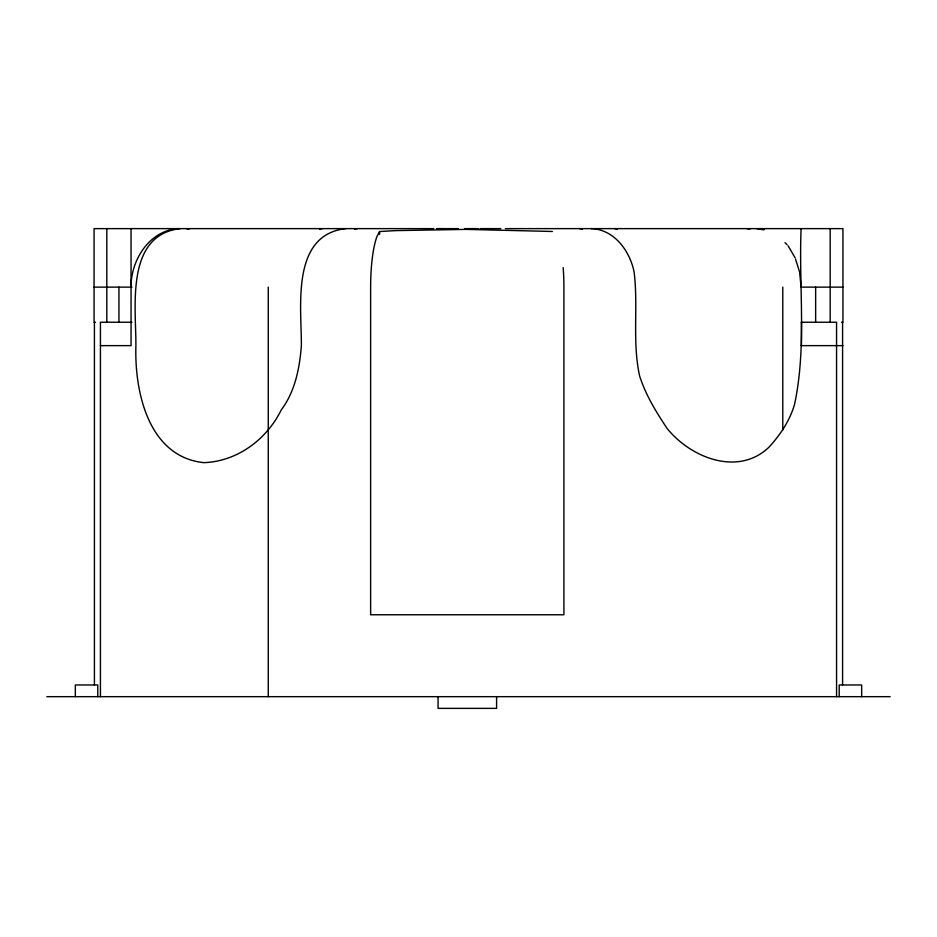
<?xml version="1.0" encoding="UTF-8"?>
<svg xmlns="http://www.w3.org/2000/svg" width="937" height="937" viewBox="0 0 937 937"><rect width="100%" height="100%" fill="white"/><g stroke="black" fill="none" stroke-linecap="round" stroke-linejoin="round"><path stroke-width="1.41" d="M801.1 228.628C798.699 287.027 806.804 346.467 794.611 404.14C789.961 420.432 780.474 434.534 769.195 446.972C738.309 476.851 690.639 457.806 667.062 428.373C656.017 411.765 645.722 395.098 639.608 375.924C632.088 341.642 638.402 306.516 634.103 271.988C629.863 250.999 614.321 229.401 591.224 228.628M131.051 287.132C130.77 260.111 149.463 230.385 178.253 228.628M552.385 231.474L466.157 229.389L395.578 230.619L379.567 231.533L376.967 236.464A58.551 12.743 -90 0 0 370.63 287.132L370.63 614.766L563.91 614.766L563.91 287.132A58.317 12.696 90 0 0 563.172 267.607M172.572 229.12L175.453 228.628M180.291 228.628C124.855 234.894 136.17 307.933 135.9 345.636C134.436 391.502 148.315 456.694 203.727 462.644C237.19 461.566 266.764 439.43 281.276 409.902C295.061 391.525 299.641 368.124 301.374 345.636C301.655 307.933 290.329 234.894 345.776 228.628M187.119 229.12L189.988 228.628M319.505 229.12L322.375 228.628M354.608 229.12L357.477 228.628M433.808 228.628L94.063 228.628L94.063 322.234L95.469 322.234M436.455 228.628L458.334 228.628M464.682 228.628L478.502 228.628M480.095 228.628L500.85 228.628M505.371 228.628L842.937 228.628L842.937 322.234L841.531 322.234M94.063 287.132L132 287.132M842.937 287.132L801.1 287.132L799.589 271.988L795.56 259.162M132 322.234L100.435 322.234L100.435 696.671M801.322 322.234L836.565 322.234L836.565 696.671M100.435 345.636L131.051 345.636L131.051 228.628M801.1 345.636L842.937 345.636M46.85 696.671L890.15 696.671M761.547 228.628L764.428 229.12M756.709 228.628L763.889 229.87M747.012 228.628L749.881 229.12M614.625 228.628L617.495 229.12M579.523 228.628L582.392 229.12M785.03 242.66L787.08 244.721M788.099 245.763L795.15 257.874M861.665 696.671L861.665 684.97L839.212 684.97L839.212 696.671M842.586 322.234L842.586 684.97M830.182 228.628L830.182 322.234M815.647 287.132L815.647 322.234M801.463 322.234L801.463 345.636M782.782 287.132L782.782 429.989M496.587 696.671L496.587 708.372L438.071 708.372L438.071 696.671M379.567 231.533L379.567 234.449M268.251 287.132L268.251 696.671M118.94 287.132L118.94 322.234M106.818 228.628L106.818 322.234M97.788 696.671L97.788 684.97L75.335 684.97L75.335 696.671M94.414 322.234L94.414 684.97"/></g></svg>
